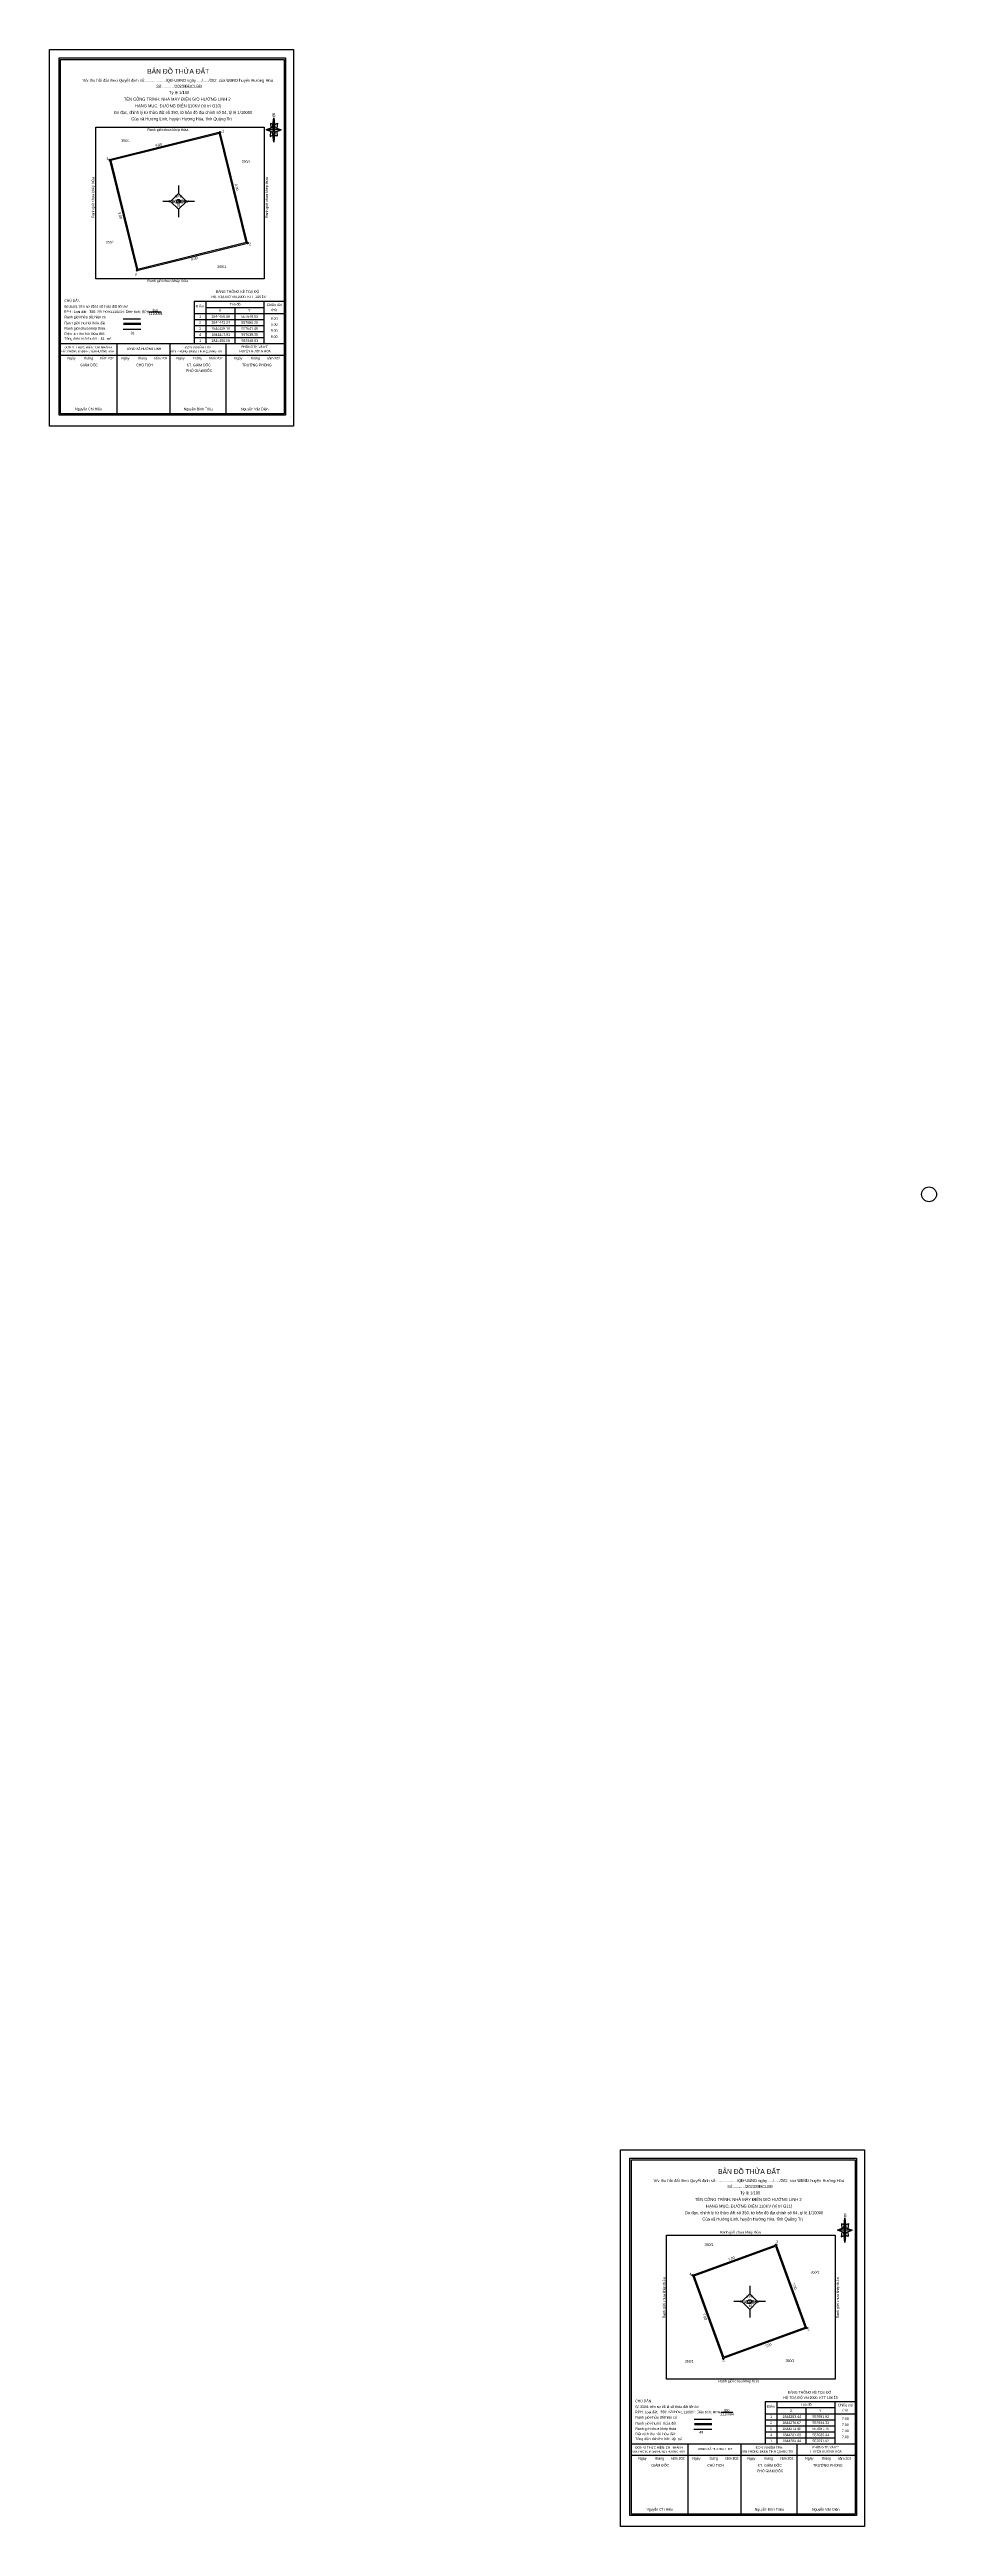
# Model space of a CAD drawing. Extents: x 554326 to 557938, y 1842406 to 1850283.
# Drawn here: x 557634.6 to 557704.6, y 1844261.2 to 1844456.6 of the extents above; entities that cross this region are included whole.
import ezdxf

# ---------------------------------------------------------------- set-up
doc = ezdxf.new("R2010")
doc.units = 0
for name, color, linetype in [('hsktNoiDung', 7, 'Continuous'), ('hsktTemplate', 7, 'Continuous'), ('Level 10', 7, 'Continuous'), ('Level 11', 7, 'Continuous'), ('Level 13', 7, 'Continuous'), ('Level 15', 7, 'Continuous'), ('Level 2', 7, 'Continuous'), ('Level 20', 7, 'Continuous'), ('Level 21', 7, 'Continuous'), ('Level 24', 7, 'Continuous'), ('Level 27', 7, 'Continuous'), ('Level 28', 7, 'Continuous'), ('Level 41', 7, 'Continuous'), ('Level 5', 7, 'Continuous'), ('Level 6', 7, 'Continuous'), ('Level 62', 7, 'Continuous'), ('NhanTuCan', 7, 'Continuous')]:
    doc.layers.add(name, color=color, linetype=linetype)

msp = doc.modelspace()

# ---------------------------------------------------------------- linework, layer by layer
at = {"layer": 'hsktTemplate'}
for p, q in [((557652.22, 1844450.69), (557652, 1844450.77)), ((557652, 1844450.77), (557652.04, 1844450.4)), ((557652.18, 1844450.46), (557652.28, 1844451.23)), ((557652.34, 1844450.69), (557652.56, 1844450.79)), ((557652.56, 1844450.79), (557652.52, 1844450.4)), ((557652.18, 1844450.46), (557651.68, 1844450.26)), ((557651.68, 1844450.26), (557652.18, 1844450.46)), ((557652.18, 1844450.08), (557651.68, 1844450.26)), ((557652.28, 1844450.26), (557651.68, 1844450.26)), ((557652.02, 1844450.14), (557651.98, 1844449.74)), ((557651.98, 1844449.74), (557652.2, 1844449.84)), ((557652.28, 1844450.26), (557652.18, 1844450.46)), ((557652.18, 1844450.46), (557652.36, 1844450.08)), ((557652.85, 1844450.26), (557652.28, 1844450.28)), ((557652.28, 1844450.28), (557652.28, 1844450.26)), ((557652.28, 1844450.26), (557652.36, 1844450.08)), ((557652.36, 1844450.08), (557652.28, 1844449.3)), ((557652.54, 1844449.76), (557652.34, 1844449.84)), ((557652.36, 1844450.46), (557652.85, 1844450.26)), ((557652.36, 1844450.08), (557652.85, 1844450.26)), ((557652.36, 1844450.08), (557652.85, 1844450.26)), ((557652.52, 1844450.14), (557652.54, 1844449.76)), ((557640.38, 1844435.37), (557641.75, 1844435.37)), ((557635.43, 1844433.41), (557653.09, 1844433.41)), ((557639.91, 1844427.88), (557639.91, 1844433.41)), ((557640.4, 1844435.02), (557641.78, 1844435.02)), ((557640.4, 1844434.93), (557641.78, 1844434.93)), ((557644.08, 1844427.88), (557644.08, 1844433.41)), ((557648.51, 1844427.88), (557648.51, 1844433.41)), ((557635.43, 1844432.51), (557653.09, 1844432.51)), ((557653.58, 1844427.66), (557653.58, 1844427.66)), ((557653.58, 1844427.66), (557653.58, 1844427.66)), ((557653.58, 1844427.66), (557653.58, 1844427.66)), ((557697.26, 1844284.78), (557696.76, 1844284.58)), ((557696.76, 1844284.58), (557697.26, 1844284.78)), ((557697.3, 1844285.02), (557697.08, 1844285.09)), ((557697.08, 1844285.09), (557697.12, 1844284.72)), ((557697.26, 1844284.78), (557697.36, 1844285.55)), ((557697.36, 1844284.58), (557697.26, 1844284.78)), ((557697.26, 1844284.78), (557697.44, 1844284.4)), ((557697.93, 1844284.58), (557697.36, 1844284.6)), ((557697.36, 1844284.6), (557697.36, 1844284.58)), ((557697.42, 1844285.02), (557697.63, 1844285.11)), ((557697.44, 1844284.78), (557697.93, 1844284.58)), ((557697.63, 1844285.11), (557697.59, 1844284.72)), ((557697.26, 1844284.4), (557696.76, 1844284.58)), ((557697.36, 1844284.58), (557696.76, 1844284.58)), ((557697.1, 1844284.46), (557697.06, 1844284.06)), ((557697.06, 1844284.06), (557697.28, 1844284.16)), ((557697.36, 1844284.58), (557697.44, 1844284.4)), ((557697.44, 1844284.4), (557697.36, 1844283.62)), ((557697.61, 1844284.08), (557697.42, 1844284.16)), ((557697.44, 1844284.4), (557697.93, 1844284.58)), ((557697.44, 1844284.4), (557697.93, 1844284.58)), ((557697.59, 1844284.46), (557697.61, 1844284.08)), ((557685.46, 1844269.69), (557686.83, 1844269.69)), ((557685.48, 1844269.34), (557686.86, 1844269.34)), ((557685.48, 1844269.25), (557686.85, 1844269.25)), ((557680.5, 1844267.73), (557698.17, 1844267.73)), ((557684.99, 1844262.2), (557684.99, 1844267.73)), ((557689.16, 1844262.2), (557689.16, 1844267.73)), ((557693.58, 1844262.2), (557693.58, 1844267.73)), ((557680.5, 1844266.83), (557698.17, 1844266.83)), ((557698.65, 1844261.99), (557698.65, 1844261.99)), ((557698.65, 1844261.99), (557698.65, 1844261.99)), ((557698.65, 1844261.99), (557698.65, 1844261.99))]:
    msp.add_line(p, q, dxfattribs=at)
for points in [[(557635.32, 1844455.94), (557653.2, 1844455.94), (557653.2, 1844427.76), (557635.32, 1844427.76)], [(557635.43, 1844455.83), (557653.09, 1844455.83), (557653.09, 1844427.87), (557635.43, 1844427.87)], [(557652.28, 1844451.23), (557652.36, 1844450.46), (557652.28, 1844450.26)], [(557638.21, 1844450.48), (557651.5, 1844450.48), (557651.5, 1844438.52), (557638.21, 1844438.52)], [(557652.28, 1844450.26), (557652.28, 1844449.3), (557652.18, 1844450.08)], [(557680.39, 1844290.26), (557698.28, 1844290.26), (557698.28, 1844262.08), (557680.39, 1844262.08)], [(557680.5, 1844290.15), (557698.17, 1844290.15), (557698.17, 1844262.19), (557680.5, 1844262.19)], [(557697.36, 1844285.55), (557697.44, 1844284.78), (557697.36, 1844284.58)], [(557683.28, 1844284.2), (557696.58, 1844284.2), (557696.58, 1844272.84), (557683.28, 1844272.84)], [(557697.36, 1844284.58), (557697.36, 1844283.62), (557697.26, 1844284.4)]]:
    msp.add_lwpolyline(points, close=True, dxfattribs=at)
for points in [[(557641.77, 1844434.53), (557640.37, 1844434.53)], [(557686.85, 1844268.86), (557685.44, 1844268.86)]]:
    msp.add_lwpolyline(points, dxfattribs=at)
at = {"layer": 'Level 10'}
for points in [[(557650.2, 1844441.34), (557648.03, 1844450.08), (557639.3, 1844447.91), (557641.46, 1844439.18), (557650.2, 1844441.34)], [(557694.33, 1844276.87), (557687.75, 1844274.46), (557685.34, 1844281.03), (557691.92, 1844283.44), (557694.33, 1844276.87)]]:
    msp.add_lwpolyline(points, dxfattribs=at)
at = {"layer": 'Level 11'}
for p, q in [((557644.75, 1844445.26), (557644.12, 1844444.63)), ((557644.75, 1844445.88), (557644.75, 1844445.26)), ((557645.38, 1844444.63), (557644.75, 1844445.26)), ((557644.12, 1844444.63), (557643.5, 1844444.63)), ((557644.12, 1844444.63), (557644.75, 1844444.01)), ((557644.75, 1844444.01), (557645.38, 1844444.63)), ((557644.75, 1844444.01), (557644.75, 1844443.38)), ((557646, 1844444.63), (557645.38, 1844444.63)), ((557689.21, 1844278.95), (557688.59, 1844278.95)), ((557689.84, 1844279.57), (557689.21, 1844278.95)), ((557689.21, 1844278.95), (557689.84, 1844278.32)), ((557689.84, 1844280.2), (557689.84, 1844279.57)), ((557690.46, 1844278.95), (557689.84, 1844279.57)), ((557689.84, 1844278.32), (557690.46, 1844278.95)), ((557691.09, 1844278.95), (557690.46, 1844278.95)), ((557689.84, 1844278.32), (557689.84, 1844277.7))]:
    msp.add_line(p, q, dxfattribs=at)
for centre in [(557644.75, 1844444.63), (557689.84, 1844278.95)]:
    msp.add_circle(centre, 0.15, dxfattribs=at)
at = {"layer": 'Level 13'}
for points in [[(557642.44, 1844435.91), (557643.39, 1844435.91)], [(557687.55, 1844270.23), (557688.5, 1844270.23)]]:
    msp.add_lwpolyline(points, dxfattribs=at)
at = {"layer": 'Level 2'}
for points in [[(557634.56, 1844456.61), (557653.82, 1844456.61), (557653.82, 1844426.9), (557634.56, 1844426.9)], [(557679.64, 1844290.93), (557698.9, 1844290.93), (557698.9, 1844261.22), (557679.64, 1844261.22)]]:
    msp.add_lwpolyline(points, close=True, dxfattribs=at)
at = {"layer": 'Level 21'}
for centre, radius in [((557648.03, 1844450.08), 0.05), ((557639.3, 1844447.91), 0.05), ((557650.2, 1844441.34), 0.05), ((557641.46, 1844439.18), 0.05), ((557704, 1844366.3), 0.585), ((557691.92, 1844283.44), 0.05), ((557685.34, 1844281.03), 0.05), ((557694.33, 1844276.87), 0.05), ((557687.75, 1844274.46), 0.05)]:
    msp.add_circle(centre, radius, dxfattribs=at)
at = {"layer": 'Level 27'}
for p, q in [((557653.09, 1844437.26), (557653.09, 1844433.41)), ((557645.98, 1844436.76), (557653.09, 1844436.76)), ((557645.98, 1844436.76), (557645.98, 1844433.41)), ((557645.98, 1844435.79), (557653.09, 1844435.79)), ((557645.98, 1844435.31), (557651.48, 1844435.31)), ((557646.9, 1844436.76), (557646.9, 1844433.41)), ((557646.9, 1844436.27), (557651.48, 1844436.27)), ((557649.19, 1844436.27), (557649.19, 1844433.41)), ((557651.48, 1844436.76), (557651.48, 1844433.41)), ((557645.98, 1844434.84), (557651.48, 1844434.84)), ((557645.98, 1844434.36), (557651.48, 1844434.36)), ((557645.98, 1844433.88), (557651.48, 1844433.88)), ((557645.98, 1844433.41), (557653.09, 1844433.41)), ((557691.06, 1844271.08), (557698.18, 1844271.08)), ((557691.06, 1844271.08), (557691.06, 1844267.73)), ((557691.97, 1844271.08), (557691.97, 1844267.73)), ((557696.57, 1844271.08), (557696.57, 1844267.73)), ((557698.18, 1844271.58), (557698.18, 1844267.73)), ((557691.06, 1844270.11), (557698.18, 1844270.11)), ((557691.06, 1844269.64), (557696.57, 1844269.64)), ((557691.06, 1844269.16), (557696.57, 1844269.16)), ((557691.97, 1844270.59), (557696.57, 1844270.59)), ((557694.27, 1844270.59), (557694.27, 1844267.73)), ((557691.06, 1844268.68), (557696.57, 1844268.68)), ((557691.06, 1844268.21), (557696.57, 1844268.21)), ((557691.06, 1844267.73), (557698.18, 1844267.73))]:
    msp.add_line(p, q, dxfattribs=at)
at = {"layer": 'Level 41'}
for points in [[(557650.1, 1844441.4), (557647.98, 1844449.98), (557639.4, 1844447.86), (557641.52, 1844439.28)], [(557694.22, 1844276.92), (557687.8, 1844274.56), (557685.45, 1844280.98), (557691.87, 1844283.34)]]:
    msp.add_lwpolyline(points, close=True, dxfattribs=at)

# ---------------------------------------------------------------- texts
at = {"layer": 'hsktNoiDung'}
for s, height, p in [('Số ', 0.2, (557635.72, 1844436.23)), ('RPH', 0.2, (557635.71, 1844435.83)), ('350/1', 0.2, (557636.11, 1844436.24)), (': Loại đất;', 0.2, (557636.32, 1844435.83)), ('trên sơ đồ là số thửa đất liền kề', 0.2, (557636.87, 1844436.24)), ('350', 0.2, (557637.71, 1844435.83)), (': Số thửa; ', 0.2, (557638.19, 1844435.84)), ('1110094', 0.2, (557639.36, 1844435.82)), (' : Diện tích;', 0.2, (557640.36, 1844435.83)), ('81', 0.2, (557638.6, 1844433.7)), ('m', 0.2, (557639.08, 1844433.7)), ('2', 0.15, (557639.31, 1844433.78)), ('Số ', 0.2, (557680.79, 1844270.55)), ('RPH', 0.2, (557680.79, 1844270.15)), ('350/1', 0.2, (557681.18, 1844270.56)), (': Loại đất;', 0.2, (557681.39, 1844270.15)), ('trên sơ đồ là số thửa đất liền kề', 0.2, (557681.95, 1844270.56)), ('350', 0.2, (557682.79, 1844270.15)), (': Số thửa; ', 0.2, (557683.26, 1844270.16)), ('1110094', 0.2, (557684.44, 1844270.14)), (' : Diện tích;', 0.2, (557685.44, 1844270.15)), ('49', 0.2, (557683.68, 1844268.02)), ('m', 0.2, (557684.16, 1844268.02)), ('2', 0.15, (557684.39, 1844268.1))]:
    msp.add_text(s, height=height, dxfattribs=at).set_placement(p)
at = {"layer": 'hsktTemplate'}
for s, height, p in [('BẢN ĐỒ THỬA ĐẤT', 0.384, (557642.27, 1844454.7)), ('V/v thu hồi đất theo Quyết định số:................../QĐ-UBND ngày ..../...../202  của UBND huyện Hướng Hóa', 0.23392, (557637.17, 1844454.06)), ('TÊN CÔNG TRÌNH: NHÀ MÁY ĐIỆN GIÓ HƯỚNG LINH 2', 0.2339, (557640.43, 1844452.58)), ('Số:........../2023/ĐĐCLBĐ', 0.2339, (557642.99, 1844453.59)), ('Tỷ lệ 1/100', 0.2339, (557644, 1844453.09)), ('Đo đạc, chỉnh lý từ thửa đất số 350, tờ bản đồ địa chính số 04, tỷ lệ 1/10000', 0.2339, (557639.65, 1844451.53)), ('Của xã Hướng Linh, huyện Hướng Hóa, tỉnh Quảng Trị', 0.2339, (557641.02, 1844451.02)), ('HẠNG MỤC: ĐƯỜNG ĐIỆN 110KV (Vị trí G10)', 0.2339, (557641.32, 1844452.05)), ('B', 0.274, (557652.16, 1844451.31)), ('Ranh giới chưa khép thửa', 0.2, (557642.29, 1844450.18)), ('Ranh giới chưa khép thửa', 0.2, (557642.29, 1844438.26)), ("HỆ TOẠ ĐỘ VN-2000, KTT 106 15'", 0.2, (557647.35, 1844437)), ('BẢNG THỐNG KÊ TOẠ ĐỘ', 0.2, (557647.69, 1844437.41)), ('o', 0.139, (557651.36, 1844437.15)), ('CHÚ DẪN', 0.2, (557635.72, 1844436.7)), ('Ranh giới thửa đất hiện có', 0.2, (557635.74, 1844435.41)), ('Ranh giới thu hồi thửa đất', 0.2, (557635.75, 1844434.94)), ('ĐƠN VỊ THỰC HIỆN: CHI NHÁNH', 0.1754, (557635.73, 1844433.03)), ('Tổng diện tích thu hồi:', 0.2, (557635.74, 1844433.71)), ('Ranh giới chưa khép thửa', 0.2, (557635.74, 1844434.51)), ('Diện tích thu hồi thửa đất:', 0.2, (557635.74, 1844434.1)), ('UBND XÃ HƯỚNG LINH', 0.1754, (557640.66, 1844432.91)), ('ĐƠN VỊ KIỂM TRA:', 0.1754, (557645.24, 1844433.03)), ('PHÒNG TN VÀ MT', 0.1754, (557649.72, 1844433.07)), ('VĂN PHÒNG ĐKĐĐ HUYỆN HƯỚNG HÓA', 0.1541, (557635.48, 1844432.73)), ('Ngày         tháng       năm 202', 0.2, (557635.98, 1844432.16)), ('GIÁM ĐỐC', 0.2, (557637, 1844431.62)), ('Ngày         tháng       năm 202', 0.2, (557640.23, 1844432.16)), (' CHỦ TỊCH', 0.2, (557641.34, 1844431.62)), ('VĂN PHÒNG ĐKĐĐ TỈNH QUẢNG TRỊ', 0.1696, (557644.08, 1844432.72)), ('Ngày         tháng       năm 202', 0.2, (557644.58, 1844432.16)), ('PHÓ GIÁM ĐỐC', 0.2, (557645.34, 1844431.18)), ('KT. GIÁM ĐỐC', 0.2, (557645.39, 1844431.62)), ('Ngày         tháng       năm 202', 0.2, (557649.14, 1844432.16)), ('HUYỆN HƯỚNG HÓA', 0.1754, (557649.56, 1844432.73)), ('TRƯỞNG PHÒNG', 0.2, (557649.76, 1844431.62)), ('Nguyễn Chí Hiếu', 0.2, (557636.59, 1844428.15)), ('Nguyễn Bình Triệu', 0.2, (557645.16, 1844428.15)), ('Nguyễn Văn Diện', 0.2, (557649.68, 1844428.15)), ('V/v thu hồi đất theo Quyết định số:................../QĐ-UBND ngày ..../...../202  của UBND huyện Hướng Hóa', 0.23392, (557682.25, 1844288.38)), ('BẢN ĐỒ THỬA ĐẤT', 0.384, (557687.34, 1844289.02)), ('TÊN CÔNG TRÌNH: NHÀ MÁY ĐIỆN GIÓ HƯỚNG LINH 2', 0.2339, (557685.51, 1844286.9)), ('HẠNG MỤC: ĐƯỜNG ĐIỆN 110KV (Vị trí G11)', 0.2339, (557686.4, 1844286.37)), ('Số:........../2023/ĐĐCLBĐ', 0.2339, (557688.07, 1844287.92)), ('Tỷ lệ 1/100', 0.2339, (557689.08, 1844287.41)), ('Đo đạc, chỉnh lý từ thửa đất số 350, tờ bản đồ địa chính số 04, tỷ lệ 1/10000', 0.2339, (557684.73, 1844285.85)), ('Của xã Hướng Linh, huyện Hướng Hóa, tỉnh Quảng Trị', 0.2339, (557686.1, 1844285.35)), ('B', 0.274, (557697.24, 1844285.63)), ('Ranh giới chưa khép thửa', 0.2, (557687.5, 1844284.33)), ('CHÚ DẪN', 0.2, (557680.8, 1844271.02)), ('Ranh giới chưa khép thửa', 0.2, (557687.37, 1844272.58)), ("HỆ TOẠ ĐỘ VN-2000, KTT 106 15'", 0.2, (557692.5, 1844271.28)), ('BẢNG THỐNG KÊ TOẠ ĐỘ', 0.2, (557692.84, 1844271.7)), ('o', 0.139, (557696.51, 1844271.43)), ('Ranh giới thửa đất hiện có', 0.2, (557680.82, 1844269.73)), ('Ranh giới thu hồi thửa đất', 0.2, (557680.82, 1844269.26)), ('Ranh giới chưa khép thửa', 0.2, (557680.81, 1844268.83)), ('VĂN PHÒNG ĐKĐĐ HUYỆN HƯỚNG HÓA', 0.1541, (557680.56, 1844267.05)), ('ĐƠN VỊ THỰC HIỆN: CHI NHÁNH', 0.1754, (557680.81, 1844267.36)), ('Tổng diện tích thu hồi:', 0.2, (557680.81, 1844268.03)), ('Diện tích thu hồi thửa đất:', 0.2, (557680.81, 1844268.42)), ('UBND XÃ HƯỚNG LINH', 0.1754, (557685.74, 1844267.24)), ('VĂN PHÒNG ĐKĐĐ TỈNH QUẢNG TRỊ', 0.1696, (557689.16, 1844267.04)), ('ĐƠN VỊ KIỂM TRA:', 0.1754, (557690.32, 1844267.36)), ('HUYỆN HƯỚNG HÓA', 0.1754, (557694.64, 1844267.05)), ('PHÒNG TN VÀ MT', 0.1754, (557694.8, 1844267.39)), ('Ngày         tháng       năm 202', 0.2, (557681.05, 1844266.49)), ('GIÁM ĐỐC', 0.2, (557682.08, 1844265.94)), ('Ngày         tháng       năm 202', 0.2, (557685.31, 1844266.49)), (' CHỦ TỊCH', 0.2, (557686.41, 1844265.94)), ('Ngày         tháng       năm 202', 0.2, (557689.65, 1844266.49)), ('PHÓ GIÁM ĐỐC', 0.2, (557690.42, 1844265.5)), ('KT. GIÁM ĐỐC', 0.2, (557690.47, 1844265.94)), ('Ngày         tháng       năm 202', 0.2, (557694.22, 1844266.49)), ('TRƯỞNG PHÒNG', 0.2, (557694.84, 1844265.94)), ('Nguyễn Chí Hiếu', 0.2, (557681.67, 1844262.47)), ('Nguyễn Bình Triệu', 0.2, (557690.23, 1844262.47)), ('Nguyễn Văn Diện', 0.2, (557694.76, 1844262.47))]:
    msp.add_text(s, height=height, dxfattribs=at).set_placement(p)
at = {"layer": 'Level 13'}
for s, p in [('RPH', (557641.85, 1844435.81)), ('1110094', (557642.4, 1844435.67)), ('350', (557642.67, 1844435.95)), ('RPH', (557686.93, 1844270.13)), ('1110094', (557687.51, 1844269.99)), ('350', (557687.78, 1844270.27))]:
    msp.add_text(s, height=0.2, dxfattribs=at).set_placement(p)
at = {"layer": 'Level 15'}
for p in [(557644.25, 1844444.51), (557689.36, 1844278.82)]:
    msp.add_text('BQLRPH', height=0.2, dxfattribs=at).set_placement(p)
at = {"layer": 'Level 2'}
for p in [(557638.09, 1844443.32), (557651.81, 1844443.32), (557683.17, 1844277.64), (557696.88, 1844277.64)]:
    msp.add_text('Ranh giới chưa khép thửa', height=0.2, rotation=90, dxfattribs=at).set_placement(p)
at = {"layer": 'Level 20'}
for p in [(557644.68, 1844444.53), (557689.77, 1844278.85)]:
    msp.add_text('4', height=0.2, dxfattribs=at).set_placement(p)
at = {"layer": 'Level 21'}
for s, p in [('1', (557648.19, 1844450.08)), ('1', (557648.19, 1844450.08)), ('4', (557639.06, 1844447.91)), ('2', (557650.32, 1844441.17)), ('3', (557641.29, 1844438.79)), ('1', (557691.92, 1844283.59)), ('1', (557691.92, 1844283.59)), ('4', (557685.09, 1844281.03)), ('2', (557694.4, 1844276.69)), ('3', (557687.69, 1844274.18))]:
    msp.add_text(s, height=0.2, dxfattribs=at).set_placement(p)
at = {"layer": 'Level 24'}
for p in [(557644.46, 1844444.47), (557689.52, 1844278.79)]:
    msp.add_text('350', height=0.3, dxfattribs=at).set_placement(p)
at = {"layer": 'Level 27'}
for s, p in [('Điểm', (557646.11, 1844436.26)), ('2', (557646.37, 1844434.98)), ('1', (557646.38, 1844435.45)), ('1844450.08', (557647.35, 1844435.45)), ('1844441.34', (557647.35, 1844434.98)), ('X', (557647.94, 1844435.93)), ('Tọa độ', (557648.78, 1844436.42)), ('557648.03', (557649.72, 1844435.45)), ('557650.20', (557649.71, 1844434.98)), ('Y', (557650.23, 1844435.93)), ('Chiều dài', (557651.72, 1844436.37)), ('9.00', (557652.03, 1844435.29)), ('(m)', (557652.08, 1844435.98)), ('4', (557646.37, 1844434.02)), ('3', (557646.38, 1844434.5)), ('1', (557646.38, 1844433.54)), ('1844439.18', (557647.35, 1844434.5)), ('1844450.08', (557647.35, 1844433.54)), ('1844447.91', (557647.36, 1844434.02)), ('557641.46', (557649.71, 1844434.5)), ('557639.30', (557649.71, 1844434.02)), ('557648.03', (557649.72, 1844433.54)), ('9.00', (557652.03, 1844434.82)), ('9.00', (557652.03, 1844434.34)), ('9.00', (557652.03, 1844433.86)), ('Tọa độ', (557693.86, 1844270.74)), ('Chiều dài', (557696.81, 1844270.69)), ('Điểm', (557691.19, 1844270.58)), ('2', (557691.45, 1844269.3)), ('3', (557691.45, 1844268.82)), ('1', (557691.46, 1844269.78)), ('1844283.44', (557692.43, 1844269.78)), ('1844276.87', (557692.43, 1844269.3)), ('1844274.46', (557692.43, 1844268.82)), ('X', (557693.02, 1844270.25)), ('557691.92', (557694.8, 1844269.78)), ('557694.33', (557694.8, 1844269.3)), ('557687.75', (557694.8, 1844268.82)), ('Y', (557695.32, 1844270.25)), ('7.00', (557697.12, 1844269.62)), ('7.00', (557697.12, 1844269.14)), ('(m)', (557697.16, 1844270.31)), ('4', (557691.45, 1844268.34)), ('1', (557691.46, 1844267.87)), ('1844281.03', (557692.43, 1844268.34)), ('1844283.44', (557692.43, 1844267.87)), ('557685.34', (557694.8, 1844268.34)), ('557691.92', (557694.8, 1844267.87)), ('7.00', (557697.12, 1844268.66)), ('7.00', (557697.12, 1844268.18))]:
    msp.add_text(s, height=0.2, dxfattribs=at).set_placement(p)
at = {"layer": 'Level 28'}
for s, p in [('G10 - 100KV', (557643.94, 1844444.53)), ('G11 - 100KV', (557689.03, 1844278.85))]:
    msp.add_text(s, height=0.2, dxfattribs=at).set_placement(p)
at = {"layer": 'Level 5'}
for s, rotation, p in [('9,00', 13.92, (557642.95, 1844448.92)), ('9,00', 283.92, (557649.18, 1844445.98)), ('9,00', 283.92, (557639.98, 1844443.74)), ('9,00', 13.92, (557645.75, 1844439.96)), ('7,00', 20.1477, (557688.18, 1844282.17)), ('7,00', 290.1477, (557693.2, 1844280.39)), ('7,00', 290.1477, (557686.11, 1844277.98)), ('7,00', 20.1477, (557691.08, 1844275.33))]:
    msp.add_text(s, height=0.2, rotation=rotation, dxfattribs=at).set_placement(p)
for s, p in [('81', (557644.62, 1844444.21)), ('81', (557640.97, 1844434.14)), ('49', (557689.74, 1844278.53)), ('49', (557685.87, 1844268.55))]:
    msp.add_text(s, height=0.2, dxfattribs=at).set_placement(p)
at = {"layer": 'Level 6'}
for s, p in [('81', (557644.62, 1844444.21)), ('81', (557640.97, 1844434.14)), ('49', (557689.74, 1844278.53)), ('49', (557685.87, 1844268.55))]:
    msp.add_text(s, height=0.2, dxfattribs=at).set_placement(p)
at = {"layer": 'Level 62'}
for p in [(557644.46, 1844444.9), (557689.55, 1844279.23)]:
    msp.add_text('RPH', height=0.2, dxfattribs=at).set_placement(p)
at = {"layer": 'NhanTuCan'}
for p in [(557640.22, 1844449.32), (557649.74, 1844447.67), (557639.01, 1844441.31), (557647.81, 1844439.38), (557686.28, 1844283.35), (557694.65, 1844281.18), (557684.72, 1844274.15), (557692.67, 1844274.2)]:
    msp.add_text('350/1', height=0.2, dxfattribs=at).set_placement(p)

doc.saveas('drawing.dxf')
